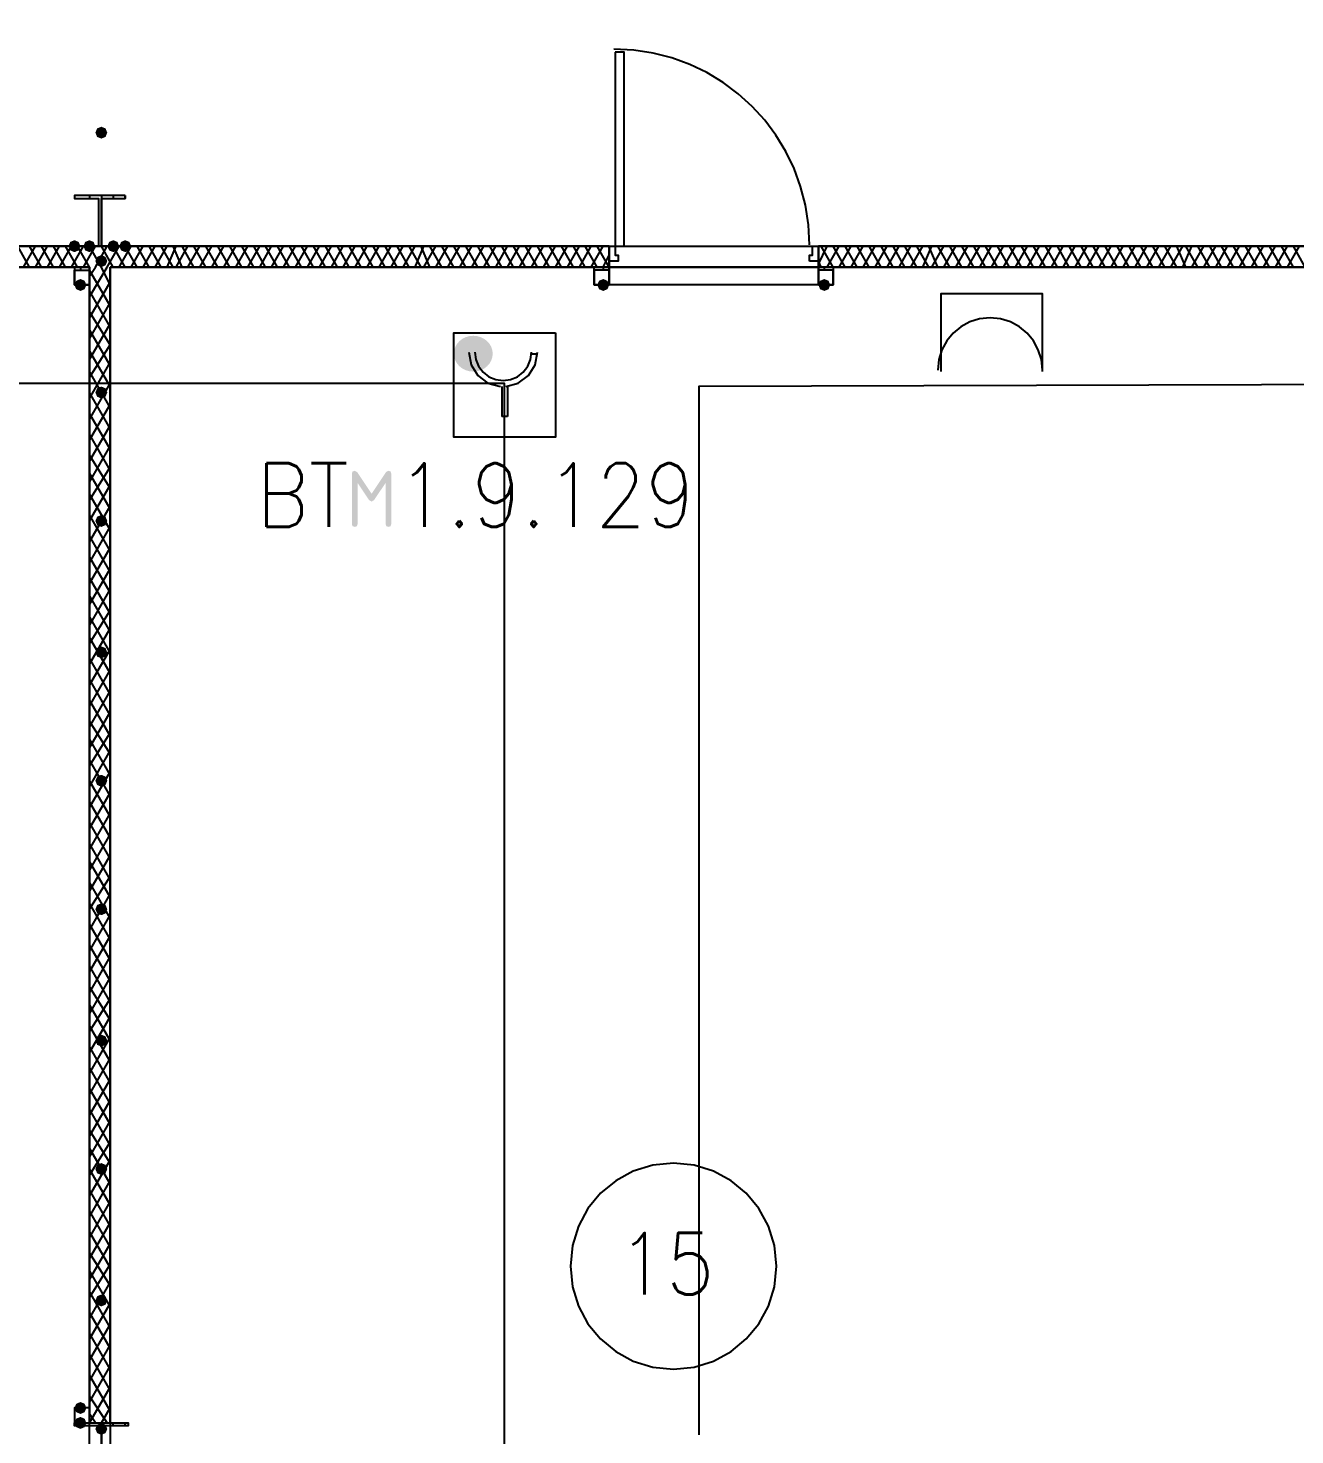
# Model space of a CAD drawing. Header units: millimetres. Extents: x 0 to 420, y 0 to 297.
# Drawn here: x 136.46 to 154.41, y 123.53 to 143.47 of the extents above; entities that cross this region are included whole.
import ezdxf

# ---------------------------------------------------------------- set-up
doc = ezdxf.new("R2010")
doc.units = ezdxf.units.MM
doc.layers.get('0').update_dxf_attribs({"linetype": 'CONTINUOUS'})
doc.styles.get("Standard").update_dxf_attribs({"font": 'STANDARD'})

msp = doc.modelspace()

# ---------------------------------------------------------------- hatches: boundary and pattern name
at = {"true_color": 0x000007}
for points in [[(137.583333, 141.986), (137.558463, 141.926204), (137.498667, 141.901333), (137.438871, 141.926204), (137.414, 141.986), (137.438871, 142.045796), (137.498667, 142.070667), (137.558462, 142.045796)], [(137.202333, 140.377333), (137.177462, 140.317537), (137.117667, 140.292667), (137.057871, 140.317537), (137.033, 140.377333), (137.057871, 140.437129), (137.117667, 140.462), (137.177462, 140.437129)], [(137.414, 140.377333), (137.389129, 140.317537), (137.329333, 140.292667), (137.269538, 140.317537), (137.244667, 140.377333), (137.269537, 140.437129), (137.329333, 140.462), (137.389129, 140.437129)], [(137.752667, 140.377333), (137.727796, 140.317537), (137.668, 140.292667), (137.608204, 140.317537), (137.583333, 140.377333), (137.608204, 140.437129), (137.668, 140.462), (137.727796, 140.437129)], [(137.922, 140.377333), (137.897129, 140.317537), (137.837333, 140.292667), (137.777538, 140.317537), (137.752667, 140.377333), (137.777537, 140.437129), (137.837333, 140.462), (137.897129, 140.437129)], [(137.583333, 140.165667), (137.558463, 140.105871), (137.498667, 140.081), (137.438871, 140.105871), (137.414, 140.165667), (137.438871, 140.225462), (137.498667, 140.250333), (137.558462, 140.225463)], [(137.287, 139.827), (137.262129, 139.767204), (137.202333, 139.742333), (137.142538, 139.767204), (137.117667, 139.827), (137.142537, 139.886796), (137.202333, 139.911667), (137.262129, 139.886796)], [(144.695333, 139.827), (144.670463, 139.767204), (144.610667, 139.742333), (144.550871, 139.767204), (144.526, 139.827), (144.550871, 139.886796), (144.610667, 139.911667), (144.670462, 139.886796)], [(147.828, 139.827), (147.803129, 139.767204), (147.743333, 139.742333), (147.683538, 139.767204), (147.658667, 139.827), (147.683537, 139.886796), (147.743333, 139.911667), (147.803129, 139.886796)], [(137.583333, 138.303), (137.558463, 138.243204), (137.498667, 138.218333), (137.438871, 138.243204), (137.414, 138.303), (137.438871, 138.362796), (137.498667, 138.387667), (137.558462, 138.362796)], [(141.566967, 137.193954), (141.596732, 137.184032), (141.606654, 137.154267), (141.606654, 136.437687), (141.596732, 136.407921), (141.566967, 136.397999), (141.537201, 136.407921), (141.527279, 136.437687), (141.527279, 137.023078), (141.364671, 136.779992), (141.32829, 136.756289), (141.290808, 136.779992), (141.129302, 137.023078), (141.129302, 136.437687), (141.11938, 136.407921), (141.089614, 136.397999), (141.059366, 136.407921), (141.049375, 136.437687), (141.049375, 137.154267), (141.059366, 137.184032), (141.089614, 137.193954), (141.124341, 137.174111), (141.32829, 136.868186), (141.533342, 137.176315)], [(137.583333, 136.482667), (137.558463, 136.422871), (137.498667, 136.398), (137.438871, 136.422871), (137.414, 136.482667), (137.438871, 136.542462), (137.498667, 136.567333), (137.558462, 136.542463)], [(137.583333, 134.62), (137.558463, 134.560204), (137.498667, 134.535333), (137.438871, 134.560204), (137.414, 134.62), (137.438871, 134.679796), (137.498667, 134.704667), (137.558462, 134.679796)], [(137.583333, 132.799667), (137.558463, 132.739871), (137.498667, 132.715), (137.438871, 132.739871), (137.414, 132.799667), (137.438871, 132.859462), (137.498667, 132.884333), (137.558462, 132.859463)], [(137.583333, 130.979333), (137.558463, 130.919537), (137.498667, 130.894667), (137.438871, 130.919537), (137.414, 130.979333), (137.438871, 131.039129), (137.498667, 131.064), (137.558462, 131.039129)], [(137.583333, 129.116667), (137.558463, 129.056871), (137.498667, 129.032), (137.438871, 129.056871), (137.414, 129.116667), (137.438871, 129.176462), (137.498667, 129.201333), (137.558462, 129.176463)], [(137.583333, 127.296333), (137.558463, 127.236538), (137.498667, 127.211667), (137.438871, 127.236538), (137.414, 127.296333), (137.438871, 127.356129), (137.498667, 127.381), (137.558462, 127.356129)], [(137.583333, 125.433667), (137.558463, 125.373871), (137.498667, 125.349), (137.438871, 125.373871), (137.414, 125.433667), (137.438871, 125.493462), (137.498667, 125.518333), (137.558462, 125.493463)], [(137.287, 123.909667), (137.262129, 123.849871), (137.202333, 123.825), (137.142538, 123.849871), (137.117667, 123.909667), (137.142537, 123.969462), (137.202333, 123.994333), (137.262129, 123.969463)], [(137.287, 123.698), (137.262129, 123.638204), (137.202333, 123.613333), (137.142538, 123.638204), (137.117667, 123.698), (137.142537, 123.757796), (137.202333, 123.782667), (137.262129, 123.757796)], [(137.583333, 123.613333), (137.558463, 123.553538), (137.498667, 123.528667), (137.438871, 123.553538), (137.414, 123.613333), (137.438871, 123.673129), (137.498667, 123.698), (137.558462, 123.673129)]]:
    msp.add_hatch(color=0, dxfattribs=at).paths.add_polyline_path(points, flags=0)
at = {"true_color": 0x000001}
h = msp.add_hatch(color=0, dxfattribs=at)
edge = h.paths.add_edge_path(flags=0)
edge.add_ellipse((142.769168, 138.853333), major_axis=(0.275167, 0), ratio=0.923077, start_angle=0, end_angle=360)

# ---------------------------------------------------------------- linework, layer by layer
at = {"color": 0, "true_color": 0x000001}
for points in [[(145.965334, 122.809), (143.213668, 122.809), (143.213668, 138.429999), (125.603001, 138.429999), (125.603001, 124.375333), (123.232335, 124.375333), (118.575668, 124.375333), (118.575668, 203.411666), (122.004668, 203.411666), (122.004668, 189.187666), (125.560668, 189.187666), (142.409334, 189.187666), (143.129001, 189.187666), (143.129001, 204.131333), (145.965334, 204.131333), (145.965334, 189.229999), (160.274001, 189.229999), (160.274001, 204.131333), (162.898668, 204.131333), (162.898668, 189.229999), (177.715334, 189.229999)], [(142.705668, 138.875947), (142.739824, 138.695105), (142.834769, 138.544297), (142.977505, 138.437607), (143.155036, 138.389114)], [(142.790339, 138.876159), (142.803903, 138.770903), (142.843673, 138.674382), (142.906931, 138.591332), (142.990956, 138.526486), (143.089004, 138.485861), (143.192505, 138.47232), (143.296006, 138.485861), (143.394054, 138.526486), (143.47808, 138.591332), (143.541337, 138.674382), (143.581107, 138.770903), (143.594672, 138.876159)], [(143.229945, 138.38911), (143.407494, 138.437603), (143.550228, 138.544293), (143.645164, 138.6951), (143.679313, 138.875943)], [(143.594668, 138.853333), (143.679334, 138.853333)], [(143.171334, 138.387666), (143.171334, 137.964333)], [(143.256001, 138.387666), (143.256001, 137.964333)], [(230.801334, 138.387666), (233.087334, 138.387666), (233.087334, 122.809), (215.688334, 122.809), (215.688334, 138.387666), (212.513334, 138.387666), (198.458668, 138.387666), (198.458668, 122.809), (195.114334, 122.809), (195.199001, 138.387666), (181.059668, 138.387666), (181.059668, 122.809), (177.800001, 122.809), (177.800001, 138.429999), (162.898668, 138.429999), (162.898668, 122.809), (160.316334, 122.809), (160.316334, 138.429999), (145.965334, 138.387666), (145.965334, 124.375333), (145.965334, 123.528666)], [(143.256001, 137.964333), (143.171334, 137.964333)]]:
    msp.add_lwpolyline(points, dxfattribs=at)
at = {"color": 0, "true_color": 0x000008}
msp.add_lwpolyline([(120.734667, 187.452), (120.734667, 140.377333), (242.189, 140.377333), (242.189, 187.452)], close=True, dxfattribs=at)
at = {"color": 0, "true_color": 0x000007}
for points in [[(147.531667, 140.3985), (147.517351, 140.682009), (147.475333, 140.957327), (147.407007, 141.223061), (147.313766, 141.477818), (147.197004, 141.720204), (147.058114, 141.948824), (146.898491, 142.162286), (146.719528, 142.359195), (146.522619, 142.538158), (146.309157, 142.697781), (146.080537, 142.83667), (145.838151, 142.953432), (145.583395, 143.046674), (145.31766, 143.115), (145.042342, 143.157018), (144.758833, 143.171333)], [(137.117667, 141.097), (137.117667, 141.054667)], [(137.329333, 141.097), (137.329333, 141.054667)], [(137.498667, 141.097), (137.498667, 140.377333)], [(137.668, 141.097), (137.668, 141.054667)], [(137.837333, 141.097), (137.837333, 141.054667)], [(144.695333, 140.377333), (130.259667, 140.377333)], [(136.482667, 140.081), (136.313333, 140.377333)], [(136.398, 140.081), (136.567333, 140.377333)], [(136.652, 140.081), (136.482667, 140.377333)], [(136.567333, 140.081), (136.736667, 140.377333)], [(136.821333, 140.081), (136.652, 140.377333)], [(136.736667, 140.081), (136.906, 140.377333)], [(136.990667, 140.081), (136.821333, 140.377333)], [(136.906, 140.081), (137.075333, 140.377333)], [(137.16, 140.081), (136.990667, 140.377333)], [(137.075333, 140.081), (137.244667, 140.377333)], [(137.329333, 140.081), (137.16, 140.377333)], [(137.244667, 140.081), (137.414, 140.377333)], [(137.498667, 140.081), (137.329333, 140.377333)], [(137.414, 140.081), (137.583333, 140.377333)], [(137.668, 140.081), (137.498667, 140.377333)], [(137.583333, 140.081), (137.752667, 140.377333)], [(137.837333, 140.081), (137.668, 140.377333)], [(137.752667, 140.081), (137.922, 140.377333)], [(138.006667, 140.081), (137.837333, 140.377333)], [(137.922, 140.081), (138.091333, 140.377333)], [(138.176, 140.081), (138.006667, 140.377333)], [(138.091333, 140.081), (138.260667, 140.377333)], [(138.345333, 140.081), (138.176, 140.377333)], [(138.260667, 140.081), (138.43, 140.377333)], [(138.514667, 140.081), (138.345333, 140.377333)], [(138.43, 140.081), (138.557, 140.377333)], [(138.641667, 140.081), (138.514667, 140.377333)], [(138.557, 140.081), (138.726333, 140.377333)], [(138.811, 140.081), (138.641667, 140.377333)], [(138.726333, 140.081), (138.895667, 140.377333)], [(138.980333, 140.081), (138.811, 140.377333)], [(138.895667, 140.081), (139.065, 140.377333)], [(139.149667, 140.081), (138.980333, 140.377333)], [(139.065, 140.081), (139.234333, 140.377333)], [(139.319, 140.081), (139.149667, 140.377333)], [(139.234333, 140.081), (139.403667, 140.377333)], [(139.488333, 140.081), (139.319, 140.377333)], [(139.403667, 140.081), (139.573, 140.377333)], [(139.657667, 140.081), (139.488333, 140.377333)], [(139.573, 140.081), (139.742333, 140.377333)], [(139.827, 140.081), (139.657667, 140.377333)], [(139.742333, 140.081), (139.911667, 140.377333)], [(139.996333, 140.081), (139.827, 140.377333)], [(139.911667, 140.081), (140.081, 140.377333)], [(140.165667, 140.081), (139.996333, 140.377333)], [(140.081, 140.081), (140.250333, 140.377333)], [(140.335, 140.081), (140.165667, 140.377333)], [(140.250333, 140.081), (140.419667, 140.377333)], [(140.504333, 140.081), (140.335, 140.377333)], [(140.419667, 140.081), (140.589, 140.377333)], [(140.673667, 140.081), (140.504333, 140.377333)], [(140.589, 140.081), (140.758333, 140.377333)], [(140.843, 140.081), (140.673667, 140.377333)], [(140.758333, 140.081), (140.927667, 140.377333)], [(141.012333, 140.081), (140.843, 140.377333)], [(140.927667, 140.081), (141.097, 140.377333)], [(141.181667, 140.081), (141.012333, 140.377333)], [(141.097, 140.081), (141.266333, 140.377333)], [(141.351, 140.081), (141.181667, 140.377333)], [(141.266333, 140.081), (141.435667, 140.377333)], [(141.520333, 140.081), (141.351, 140.377333)], [(141.435667, 140.081), (141.605, 140.377333)], [(141.689667, 140.081), (141.520333, 140.377333)], [(141.605, 140.081), (141.774333, 140.377333)], [(141.859, 140.081), (141.689667, 140.377333)], [(141.774333, 140.081), (141.943667, 140.377333)], [(142.028333, 140.081), (141.859, 140.377333)], [(141.943667, 140.081), (142.070667, 140.377333)], [(142.155333, 140.081), (142.028333, 140.377333)], [(142.070667, 140.081), (142.24, 140.377333)], [(142.324667, 140.081), (142.155333, 140.377333)], [(142.24, 140.081), (142.409333, 140.377333)], [(142.494, 140.081), (142.324667, 140.377333)], [(142.409333, 140.081), (142.578667, 140.377333)], [(142.663333, 140.081), (142.494, 140.377333)], [(142.578667, 140.081), (142.748, 140.377333)], [(142.832667, 140.081), (142.663333, 140.377333)], [(142.748, 140.081), (142.917333, 140.377333)], [(143.002, 140.081), (142.832667, 140.377333)], [(142.917333, 140.081), (143.086667, 140.377333)], [(143.171333, 140.081), (143.002, 140.377333)], [(143.086667, 140.081), (143.256, 140.377333)], [(143.340667, 140.081), (143.171333, 140.377333)], [(143.256, 140.081), (143.425333, 140.377333)], [(143.51, 140.081), (143.340667, 140.377333)], [(143.425333, 140.081), (143.594667, 140.377333)], [(143.679333, 140.081), (143.51, 140.377333)], [(143.594667, 140.081), (143.764, 140.377333)], [(143.848667, 140.081), (143.679333, 140.377333)], [(143.764, 140.081), (143.933333, 140.377333)], [(144.018, 140.081), (143.848667, 140.377333)], [(143.933333, 140.081), (144.102667, 140.377333)], [(144.187333, 140.081), (144.018, 140.377333)], [(144.102667, 140.081), (144.272, 140.377333)], [(144.356667, 140.081), (144.187333, 140.377333)], [(144.272, 140.081), (144.441333, 140.377333)], [(144.526, 140.081), (144.356667, 140.377333)], [(144.441333, 140.081), (144.610667, 140.377333)], [(144.695333, 140.081), (144.526, 140.377333)], [(144.695333, 140.292667), (144.695333, 140.377333)], [(144.695333, 140.377333), (144.695333, 140.165667), (144.695333, 140.081)], [(144.695333, 140.081), (144.695333, 140.165667), (144.695333, 140.377333), (144.695333, 140.165667)], [(147.658667, 140.123333), (147.785667, 140.377333)], [(147.658667, 140.377333), (147.658667, 140.165667), (147.658667, 140.081)], [(147.658667, 140.081), (147.658667, 140.165667), (147.658667, 140.377333), (147.658667, 140.165667)], [(162.094333, 140.377333), (147.658667, 140.377333)], [(147.870333, 140.081), (147.701, 140.377333)], [(147.785667, 140.081), (147.955, 140.377333)], [(148.039667, 140.081), (147.870333, 140.377333)], [(147.955, 140.081), (148.124333, 140.377333)], [(148.209, 140.081), (148.039667, 140.377333)], [(148.124333, 140.081), (148.293667, 140.377333)], [(148.378333, 140.081), (148.209, 140.377333)], [(148.293667, 140.081), (148.463, 140.377333)], [(148.547667, 140.081), (148.378333, 140.377333)], [(148.463, 140.081), (148.632333, 140.377333)], [(148.717, 140.081), (148.547667, 140.377333)], [(148.632333, 140.081), (148.801667, 140.377333)], [(148.886333, 140.081), (148.717, 140.377333)], [(148.801667, 140.081), (148.971, 140.377333)], [(149.055667, 140.081), (148.886333, 140.377333)], [(148.971, 140.081), (149.140333, 140.377333)], [(149.225, 140.081), (149.055667, 140.377333)], [(149.140333, 140.081), (149.267333, 140.377333)], [(149.352, 140.081), (149.225, 140.377333)], [(149.267333, 140.081), (149.436667, 140.377333)], [(149.521333, 140.081), (149.352, 140.377333)], [(149.436667, 140.081), (149.606, 140.377333)], [(149.690667, 140.081), (149.521333, 140.377333)], [(149.606, 140.081), (149.775333, 140.377333)], [(149.86, 140.081), (149.690667, 140.377333)], [(149.775333, 140.081), (149.944667, 140.377333)], [(150.029333, 140.081), (149.86, 140.377333)], [(149.944667, 140.081), (150.114, 140.377333)], [(150.198667, 140.081), (150.029333, 140.377333)], [(150.114, 140.081), (150.283333, 140.377333)], [(150.368, 140.081), (150.198667, 140.377333)], [(150.283333, 140.081), (150.452667, 140.377333)], [(150.537333, 140.081), (150.368, 140.377333)], [(150.452667, 140.081), (150.622, 140.377333)], [(150.706667, 140.081), (150.537333, 140.377333)], [(150.622, 140.081), (150.791333, 140.377333)], [(150.876, 140.081), (150.706667, 140.377333)], [(150.791333, 140.081), (150.960667, 140.377333)], [(151.045333, 140.081), (150.876, 140.377333)], [(150.960667, 140.081), (151.13, 140.377333)], [(151.214667, 140.081), (151.045333, 140.377333)], [(151.13, 140.081), (151.299333, 140.377333)], [(151.384, 140.081), (151.214667, 140.377333)], [(151.299333, 140.081), (151.468667, 140.377333)], [(151.553333, 140.081), (151.384, 140.377333)], [(151.468667, 140.081), (151.638, 140.377333)], [(151.722667, 140.081), (151.553333, 140.377333)], [(151.638, 140.081), (151.807333, 140.377333)], [(151.892, 140.081), (151.722667, 140.377333)], [(151.807333, 140.081), (151.976667, 140.377333)], [(152.061333, 140.081), (151.892, 140.377333)], [(151.976667, 140.081), (152.146, 140.377333)], [(152.230667, 140.081), (152.061333, 140.377333)], [(152.146, 140.081), (152.315333, 140.377333)], [(152.4, 140.081), (152.230667, 140.377333)], [(152.315333, 140.081), (152.484667, 140.377333)], [(152.569333, 140.081), (152.4, 140.377333)], [(152.484667, 140.081), (152.654, 140.377333)], [(152.738667, 140.081), (152.569333, 140.377333)], [(152.654, 140.081), (152.823333, 140.377333)], [(152.865667, 140.081), (152.738667, 140.377333)], [(152.823333, 140.081), (152.950333, 140.377333)], [(153.035, 140.081), (152.865667, 140.377333)], [(152.950333, 140.081), (153.119667, 140.377333)], [(153.204333, 140.081), (153.035, 140.377333)], [(153.119667, 140.081), (153.289, 140.377333)], [(153.373667, 140.081), (153.204333, 140.377333)], [(153.289, 140.081), (153.458333, 140.377333)], [(153.543, 140.081), (153.373667, 140.377333)], [(153.458333, 140.081), (153.627667, 140.377333)], [(153.712333, 140.081), (153.543, 140.377333)], [(153.627667, 140.081), (153.797, 140.377333)], [(153.881667, 140.081), (153.712333, 140.377333)], [(153.797, 140.081), (153.966333, 140.377333)], [(154.051, 140.081), (153.881667, 140.377333)], [(153.966333, 140.081), (154.135667, 140.377333)], [(154.220333, 140.081), (154.051, 140.377333)], [(154.135667, 140.081), (154.305, 140.377333)], [(154.389667, 140.081), (154.220333, 140.377333)], [(154.305, 140.081), (154.474333, 140.377333)], [(154.559, 140.081), (154.389667, 140.377333)], [(144.610667, 140.081), (144.695333, 140.250333)], [(130.259667, 140.081), (137.329333, 140.081)], [(137.202333, 140.081), (137.202333, 140.038667)], [(137.329333, 139.954), (137.414, 140.081)], [(137.329333, 139.657667), (137.583333, 140.081)], [(137.329333, 140.081), (137.329333, 123.698), (137.625667, 123.698), (137.625667, 140.081)], [(137.625667, 139.530667), (137.329333, 140.038667)], [(137.625667, 139.827), (137.498667, 140.081)], [(137.625667, 140.081), (144.695333, 140.081)], [(144.610667, 140.081), (144.610667, 140.038667)], [(144.695333, 139.954), (144.695333, 140.081), (146.177, 140.081)], [(146.177, 140.081), (147.658667, 140.081), (147.658667, 139.954)], [(147.701, 140.081), (147.658667, 140.165667)], [(147.658667, 140.081), (154.728333, 140.081)], [(147.743333, 140.081), (147.743333, 140.038667)], [(137.329333, 139.361333), (137.625667, 139.869333)], [(146.177, 139.827), (144.695333, 139.827), (144.695333, 139.954)], [(147.658667, 139.954), (147.658667, 139.827), (146.177, 139.827)], [(137.625667, 139.234333), (137.329333, 139.742333)], [(137.329333, 139.065), (137.625667, 139.573)], [(137.625667, 138.980333), (137.329333, 139.446)], [(137.329333, 138.768667), (137.625667, 139.276667)], [(137.625667, 138.684), (137.329333, 139.192)], [(137.329333, 138.514667), (137.625667, 138.980333)], [(142.494001, 139.149666), (143.933334, 139.149666)], [(137.625667, 138.387667), (137.329333, 138.895667)], [(137.329333, 138.218333), (137.625667, 138.726333)], [(137.625667, 138.091333), (137.329333, 138.599333)], [(137.329333, 137.922), (137.625667, 138.43)], [(137.625667, 137.795), (137.329333, 138.303)], [(137.329333, 137.625667), (137.625667, 138.133667)], [(137.625667, 137.498667), (137.329333, 138.006667)], [(137.329333, 137.329333), (137.625667, 137.837333)], [(137.625667, 137.202333), (137.329333, 137.710333)], [(137.329333, 137.033), (137.625667, 137.541)], [(137.625667, 136.948333), (137.329333, 137.414)], [(137.329333, 136.779), (137.625667, 137.244667)], [(137.625667, 136.652), (137.329333, 137.16)], [(137.329333, 136.482667), (137.625667, 136.990667)], [(137.625667, 136.355667), (137.329333, 136.863667)], [(137.329333, 136.186333), (137.625667, 136.694333)], [(137.625667, 136.059333), (137.329333, 136.567333)], [(137.329333, 135.89), (137.625667, 136.398)], [(137.625667, 135.763), (137.329333, 136.271)], [(137.329333, 135.593667), (137.625667, 136.101667)], [(137.625667, 135.466667), (137.329333, 135.974667)], [(137.329333, 135.297333), (137.625667, 135.805333)], [(137.625667, 135.170333), (137.329333, 135.678333)], [(137.329333, 135.001), (137.625667, 135.509)], [(137.625667, 134.916333), (137.329333, 135.424333)], [(137.329333, 134.747), (137.625667, 135.212667)], [(137.625667, 134.62), (137.329333, 135.128)], [(137.329333, 134.450667), (137.625667, 134.958667)], [(137.625667, 134.323667), (137.329333, 134.831667)], [(137.329333, 134.154333), (137.625667, 134.662333)], [(137.625667, 134.027333), (137.329333, 134.535333)], [(137.329333, 133.858), (137.625667, 134.366)], [(137.625667, 133.731), (137.329333, 134.239)], [(137.329333, 133.561667), (137.625667, 134.069667)], [(137.625667, 133.434667), (137.329333, 133.942667)], [(137.329333, 133.265333), (137.625667, 133.773333)], [(137.625667, 133.180667), (137.329333, 133.646333)], [(137.329333, 133.011333), (137.625667, 133.477)], [(137.625667, 132.884333), (137.329333, 133.392333)], [(137.329333, 132.715), (137.625667, 133.223)], [(137.625667, 132.588), (137.329333, 133.096)], [(137.329333, 132.418667), (137.625667, 132.926667)], [(137.625667, 132.291667), (137.329333, 132.799667)], [(137.329333, 132.122333), (137.625667, 132.630333)], [(137.625667, 131.995333), (137.329333, 132.503333)], [(137.329333, 131.826), (137.625667, 132.334)], [(137.625667, 131.699), (137.329333, 132.207)], [(137.329333, 131.529667), (137.625667, 132.037667)], [(137.625667, 131.402667), (137.329333, 131.910667)], [(137.329333, 131.233333), (137.625667, 131.741333)], [(137.625667, 131.148667), (137.329333, 131.656667)], [(137.329333, 130.979333), (137.625667, 131.445)], [(137.625667, 130.852333), (137.329333, 131.360333)], [(137.329333, 130.683), (137.625667, 131.191)], [(137.625667, 130.556), (137.329333, 131.064)], [(137.329333, 130.386667), (137.625667, 130.894667)], [(137.625667, 130.259667), (137.329333, 130.767667)], [(137.329333, 130.090333), (137.625667, 130.598333)], [(137.625667, 129.963333), (137.329333, 130.471333)], [(137.329333, 129.794), (137.625667, 130.302)], [(137.625667, 129.667), (137.329333, 130.175)], [(137.329333, 129.497667), (137.625667, 130.005667)], [(137.625667, 129.413), (137.329333, 129.878667)], [(137.329333, 129.243667), (137.625667, 129.709333)], [(137.625667, 129.116667), (137.329333, 129.624667)], [(137.329333, 128.947333), (137.625667, 129.455333)], [(137.625667, 128.820333), (137.329333, 129.328333)], [(137.329333, 128.651), (137.625667, 129.159)], [(137.625667, 128.524), (137.329333, 129.032)], [(137.329333, 128.354667), (137.625667, 128.862667)], [(137.625667, 128.227667), (137.329333, 128.735667)], [(137.329333, 128.058333), (137.625667, 128.566333)], [(137.625667, 127.931333), (137.329333, 128.439333)], [(137.329333, 127.762), (137.625667, 128.27)], [(137.625667, 127.635), (137.329333, 128.143)], [(137.329333, 127.465667), (137.625667, 127.973667)], [(137.625667, 127.381), (137.329333, 127.846667)], [(137.329333, 127.211667), (137.625667, 127.677333)], [(137.625667, 127.084667), (137.329333, 127.592667)], [(137.329333, 126.915333), (137.625667, 127.423333)], [(137.625667, 126.788333), (137.329333, 127.296333)], [(147.066, 125.9205), (147.036328, 126.214844), (146.951228, 126.488996), (146.816572, 126.737083), (146.638232, 126.953232), (146.422083, 127.131572), (146.173996, 127.266228), (145.899844, 127.351328), (145.6055, 127.381), (145.311156, 127.351328), (145.037004, 127.266228), (144.788917, 127.131572), (144.572768, 126.953232), (144.394428, 126.737083), (144.259772, 126.488996), (144.174672, 126.214844), (144.145, 125.9205)], [(137.329333, 126.619), (137.625667, 127.127)], [(137.625667, 126.492), (137.329333, 127)], [(137.329333, 126.322667), (137.625667, 126.830667)], [(137.625667, 126.195667), (137.329333, 126.703667)], [(137.329333, 126.026333), (137.625667, 126.534333)], [(137.625667, 125.899333), (137.329333, 126.407333)], [(137.329333, 125.73), (137.625667, 126.238)], [(137.625667, 125.645333), (137.329333, 126.111)], [(137.329333, 125.476), (137.625667, 125.941667)], [(137.625667, 125.349), (137.329333, 125.857)], [(144.145, 125.9205), (144.174672, 125.626156), (144.259772, 125.352004), (144.394428, 125.103917), (144.572768, 124.887768), (144.788917, 124.709428), (145.037004, 124.574772), (145.311156, 124.489672), (145.6055, 124.46), (145.899844, 124.489672), (146.173996, 124.574772), (146.422083, 124.709428), (146.638232, 124.887768), (146.816572, 125.103917), (146.951228, 125.352004), (147.036328, 125.626156), (147.066, 125.9205)], [(137.329333, 125.179667), (137.625667, 125.687667)], [(137.625667, 125.052667), (137.329333, 125.560667)], [(137.329333, 124.883333), (137.625667, 125.391333)], [(137.625667, 124.756333), (137.329333, 125.264333)], [(137.329333, 124.587), (137.625667, 125.095)], [(137.625667, 124.46), (137.329333, 124.968)], [(137.329333, 124.290667), (137.625667, 124.798667)], [(137.625667, 124.163667), (137.329333, 124.671667)], [(137.329333, 123.994333), (137.625667, 124.502333)], [(137.625667, 123.867333), (137.329333, 124.375333)], [(137.329333, 123.698), (137.625667, 124.206)], [(137.583333, 123.698), (137.329333, 124.079)], [(137.414, 123.698), (137.329333, 123.825)], [(137.498667, 123.698), (137.625667, 123.909667)], [(137.16, 123.655667), (137.16, 123.698)], [(137.329333, 123.655667), (137.329333, 123.698)], [(137.498667, 122.978333), (137.498667, 123.698)], [(137.668, 123.655667), (137.668, 123.698)], [(137.837333, 123.655667), (137.837333, 123.698)]]:
    msp.add_lwpolyline(points, dxfattribs=at)
for points in [[(144.78, 143.129), (144.78, 140.377333), (144.907, 140.377333), (144.907, 143.129)], [(137.837333, 141.097), (137.117667, 141.097), (137.117667, 141.054667), (137.456333, 141.054667), (137.456333, 140.377333), (137.117667, 140.377333), (137.837333, 140.377333), (137.498667, 140.377333), (137.498667, 141.054667), (137.837333, 141.054667)], [(144.695333, 140.165667), (144.695333, 140.377333), (144.78, 140.377333), (144.78, 140.250333), (144.822333, 140.250333), (144.822333, 140.165667)], [(147.531667, 140.165667), (147.531667, 140.250333), (147.574, 140.250333), (147.574, 140.377333), (147.658667, 140.377333), (147.658667, 140.165667)], [(137.329333, 140.081), (137.117667, 140.081), (137.117667, 139.827), (137.329333, 139.827)], [(137.329333, 140.038667), (137.329333, 139.827), (137.117667, 139.827), (137.117667, 140.038667)], [(144.483667, 140.081), (144.695333, 140.081), (144.695333, 139.827), (144.483667, 139.827)], [(144.483667, 140.038667), (144.483667, 139.827), (144.695333, 139.827), (144.695333, 140.038667)], [(147.658667, 140.081), (147.870333, 140.081), (147.870333, 139.827), (147.658667, 139.827)], [(147.658667, 140.038667), (147.658667, 139.827), (147.870333, 139.827), (147.870333, 140.038667)], [(137.329333, 123.909667), (137.117667, 123.909667), (137.117667, 123.698), (137.329333, 123.698), (137.329333, 123.909667), (137.117667, 123.909667), (137.117667, 123.698), (137.329333, 123.698)], [(137.879667, 122.978333), (137.117667, 122.978333), (137.117667, 123.020667), (137.498667, 123.020667), (137.498667, 123.655667), (137.117667, 123.655667), (137.117667, 123.698), (137.879667, 123.698), (137.879667, 123.655667), (137.498667, 123.655667), (137.498667, 123.020667), (137.879667, 123.020667)]]:
    msp.add_lwpolyline(points, close=True, dxfattribs=at)
at = {"color": 0, "true_color": 0x00002b}
for points in [[(108.119333, 140.081), (108.119333, 105.579333), (137.329333, 105.579333), (137.329333, 140.081)], [(137.625667, 140.081), (137.625667, 105.579333), (154.728333, 105.579333), (154.728333, 140.081)]]:
    msp.add_lwpolyline(points, close=True, dxfattribs=at)
at = {"color": 0, "true_color": 0x000006}
for points in [[(150.833668, 138.599333), (150.833668, 139.699999), (149.394334, 139.699999), (149.394334, 138.599333)], [(150.833668, 138.620711), (150.818577, 138.769982), (150.775384, 138.909008), (150.707067, 139.034814), (150.616604, 139.144422), (150.506971, 139.234855), (150.381147, 139.303136), (150.242109, 139.346287), (150.092834, 139.361333), (149.94356, 139.346287), (149.804522, 139.303136), (149.678698, 139.234855), (149.569065, 139.144422), (149.478602, 139.034814), (149.410285, 138.909008), (149.367092, 138.769982), (149.352001, 138.620711)]]:
    msp.add_lwpolyline(points, dxfattribs=at)
at = {"color": 0, "true_color": 0x000001}
msp.add_lwpolyline([(143.933334, 139.149666), (143.933334, 137.667999), (142.494001, 137.667999), (142.494001, 139.149666)], close=True, dxfattribs=at)

# ---------------------------------------------------------------- texts
at = {"color": 0, "true_color": 0x000007, "attachment_point": 1}
for s, insert, char_height, width in [('BT', (139.7, 137.299567), 0.90157, 1.30226779), ('1.9.129', (141.689672, 137.299567), 0.90157, 3.405931), ('15', (144.82234, 126.390366), 0.872032, 0.87203199)]:
    msp.add_mtext(s, dxfattribs=dict(at, insert=insert, char_height=char_height, width=width))

doc.saveas('drawing.dxf')
